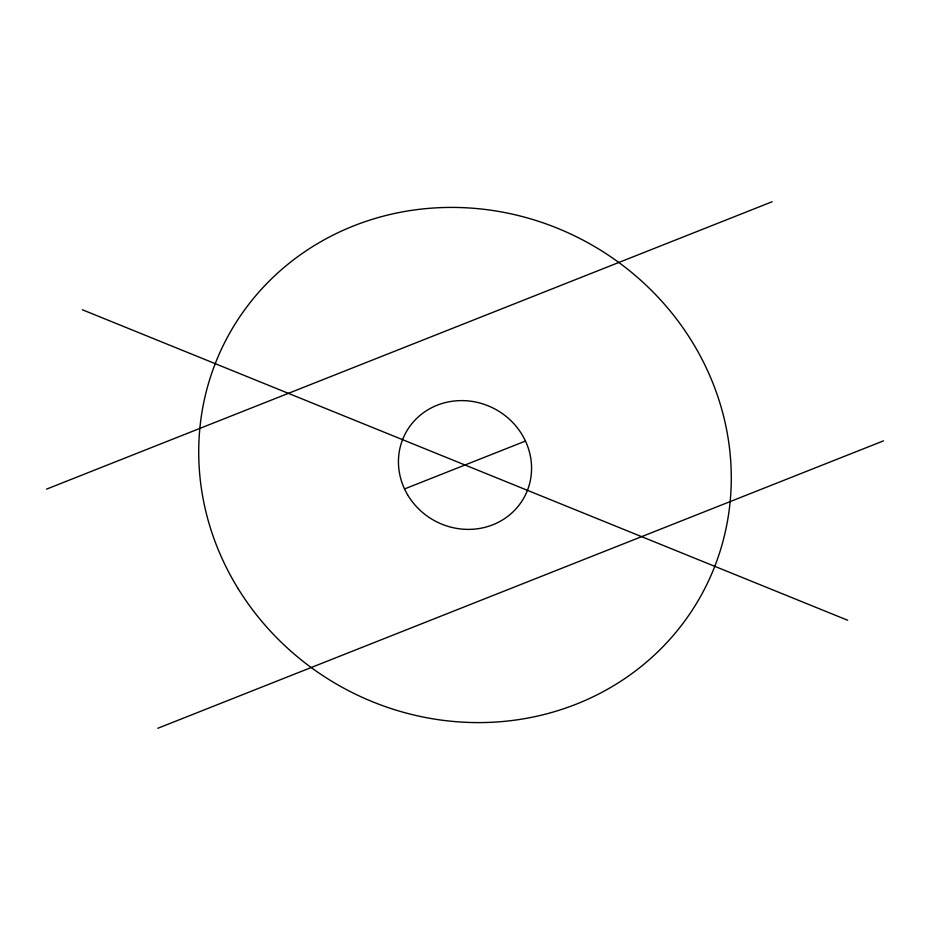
<?xml version="1.0" encoding="UTF-8"?>
<svg xmlns="http://www.w3.org/2000/svg" width="930" height="930" viewBox="0 0 930 930"><rect width="100%" height="100%" fill="white"/><g stroke="black" fill="none" stroke-linecap="round" stroke-linejoin="round"><path stroke-width="1.4" d="M46.5 489.145L772.156 201.74M404.527 488.948L525.473 441.053M157.844 728.26L883.5 440.855M82.34 309.748L847.672 620.252M407.526 494.655A67.437 63.496 28.3 0 0 522.823 499.677A67.437 63.496 28.3 0 0 464.651 400.667A67.437 63.496 28.3 0 0 407.526 494.655M238.045 588.516A269.747 253.96 28.3 0 0 699.093 599.013A269.747 253.96 28.3 0 0 457.862 207.483A269.747 253.96 28.3 0 0 238.045 588.516"/></g></svg>
